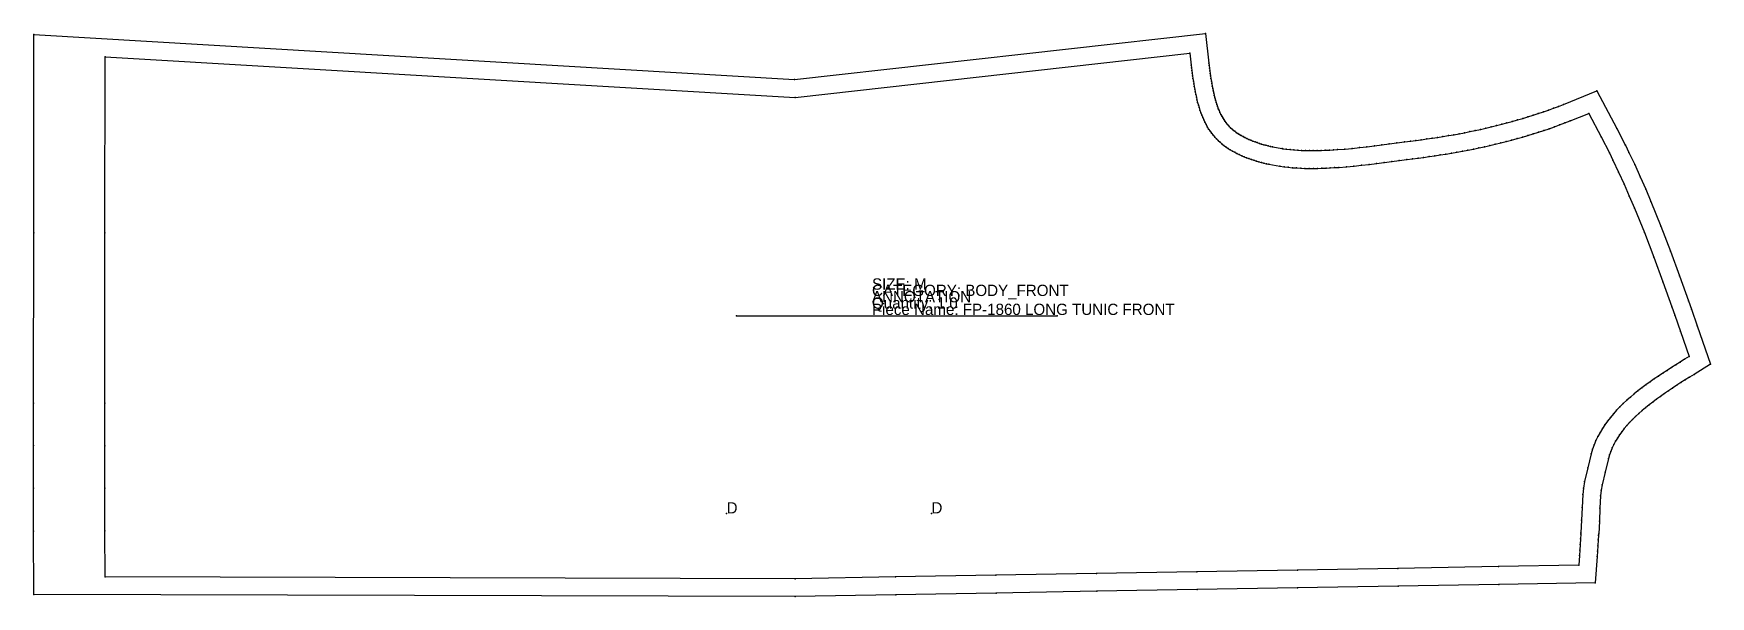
# Model space of a CAD drawing. Extents: x 0 to 219, y -94 to 1.
# Drawn here: x 181.96 to 219.02, y -93.7 to -81.24 of the extents above.
import ezdxf

# ---------------------------------------------------------------- set-up
doc = ezdxf.new("R2010")
doc.units = 0

# ---------------------------------------------------------------- blocks, each defined once
blk = doc.blocks.new('FP-1860 LONG TUNIC FRONT_M')
at = {"layer": '1'}
for points in [[(181.9666, -93.6556), (181.9613, -92.252), (181.9596, -91.303), (181.9596, -90.3589), (181.9605, -89.4181), (181.9631, -85.6529), (181.9647, -81.2669)], [(181.9647, -81.2669), (198.7799, -82.2588), (207.8619, -81.2414)], [(207.8619, -81.2414), (207.9377, -81.896), (207.9446, -81.9526), (207.9517, -82.01), (207.959, -82.0673), (207.9665, -82.1242), (207.9745, -82.1811), (207.9827, -82.2375), (207.9914, -82.2932), (208.0006, -82.3485), (208.0104, -82.4034), (208.0208, -82.458), (208.0317, -82.5116), (208.0433, -82.5642), (208.0555, -82.6159), (208.0686, -82.6667), (208.0823, -82.7167), (208.0969, -82.7657), (208.1121, -82.8131), (208.1282, -82.8592), (208.1453, -82.9045), (208.1629, -82.9479), (208.1814, -82.9898), (208.2009, -83.0307), (208.2212, -83.0699), (208.242, -83.107), (208.264, -83.143), (208.2867, -83.1773), (208.3104, -83.21), (208.3351, -83.2414), (208.3605, -83.2711), (208.3864, -83.2987), (208.4141, -83.3259), (208.4433, -83.3525), (208.4745, -83.3788), (208.507, -83.4042), (208.5413, -83.4291), (208.5774, -83.4537), (208.6144, -83.4771), (208.6533, -83.5001), (208.6934, -83.5224), (208.7348, -83.5439), (208.7773, -83.5646), (208.8213, -83.5846), (208.8659, -83.6038), (208.9113, -83.622), (208.9578, -83.6396), (209.0049, -83.6563), (209.0528, -83.6722), (209.1012, -83.6873), (209.1497, -83.7015), (209.1988, -83.7148), (209.2483, -83.7275), (209.2977, -83.7392), (209.3423, -83.7491), (209.5596, -83.7881), (209.568, -83.7896), (209.6468, -83.8003), (209.7305, -83.8096), (209.8148, -83.8174), (209.8994, -83.8234), (209.9852, -83.8279), (210.0715, -83.8309), (210.1581, -83.8325), (210.2453, -83.8327), (210.3333, -83.8317), (210.4215, -83.8295), (210.5102, -83.8262), (210.5995, -83.8219), (210.689, -83.8167), (210.7779, -83.8107), (210.9413, -83.7977), (211.1043, -83.7825), (211.2676, -83.7654), (211.4313, -83.7466), (211.5952, -83.7263), (211.7597, -83.7049), (211.9247, -83.6826), (212.0897, -83.6597), (212.2611, -83.6356), (212.2611, -83.6356), (212.3923, -83.6206), (212.5124, -83.6061), (212.6323, -83.5908), (212.752, -83.5746), (212.8718, -83.5575), (212.9912, -83.5395), (213.1106, -83.5206), (213.2298, -83.5008), (213.3487, -83.48), (213.4677, -83.4583), (213.5865, -83.4357), (213.7046, -83.4121), (213.8229, -83.3875), (213.9409, -83.362), (214.0583, -83.3355), (214.1757, -83.3078), (214.2929, -83.2792), (214.4094, -83.2497), (214.5256, -83.2191), (214.6417, -83.1873), (214.7573, -83.1546), (214.8724, -83.1208), (214.9872, -83.0859), (215.1016, -83.0499), (215.2154, -83.0128), (215.329, -82.9745), (215.4419, -82.9353), (215.5542, -82.8948), (215.6663, -82.8531), (215.7764, -82.8108), (216.5113, -82.5132)], [(216.5113, -82.5132), (216.9554, -83.3424), (217.1405, -83.7079), (217.1418, -83.7104), (217.2219, -83.8742), (217.3489, -84.1423), (217.472, -84.4126), (217.591, -84.684), (217.7068, -84.9573), (217.9283, -85.5034), (218.1389, -86.0536), (218.3408, -86.6046), (218.5378, -87.155), (218.6037, -87.3412), (218.6039, -87.3418), (218.7322, -87.7076), (219.0226, -88.5558)], [(219.0226, -88.5558), (218.6599, -88.7823), (218.5626, -88.8433), (218.4662, -88.9041), (218.371, -88.9647), (218.2769, -89.0254), (218.1842, -89.0862), (218.0928, -89.1473), (218.0031, -89.2086), (217.9155, -89.27), (217.8297, -89.332), (217.7461, -89.3944), (217.6649, -89.4572), (217.5862, -89.5206), (217.5102, -89.5845), (217.4369, -89.6492), (217.3667, -89.7142), (217.2996, -89.7801), (217.2356, -89.8466), (217.1751, -89.9139), (217.118, -89.9819), (217.0642, -90.0508), (217.0141, -90.1206), (216.9675, -90.1914), (216.9248, -90.2629), (216.8858, -90.3356), (216.8503, -90.4102), (216.8185, -90.4859), (216.7906, -90.5634), (216.767, -90.6407), (216.6954, -90.9439), (216.6261, -91.2296), (216.6071, -91.3481), (216.5946, -91.4738), (216.5806, -91.7446), (216.5666, -92.0314), (216.5519, -92.3114), (216.5501, -92.3434), (216.5501, -92.3442), (216.5442, -92.446), (216.5364, -92.5747), (216.5283, -92.6974), (216.5203, -92.8151), (216.4778, -93.3942)], [(216.4778, -93.3942), (214.3466, -93.4306), (214.3466, -93.4306), (212.119, -93.4688), (212.119, -93.4688), (209.8989, -93.5069), (209.8989, -93.5069), (207.6787, -93.545), (207.6787, -93.545), (205.4586, -93.5831), (205.4586, -93.5831), (203.2384, -93.6211), (203.2384, -93.6211), (201.0183, -93.6592), (201.0183, -93.6592), (198.7942, -93.6974), (198.7903, -93.6974), (181.9666, -93.6556)]]:
    blk.add_lwpolyline(points, dxfattribs=at)
at = {"layer": '13'}
for p in [(197.278, -91.8607), (201.8056, -91.8607)]:
    blk.add_point(p, dxfattribs=at)
at = {"layer": '14'}
for points in [[(183.54, -93.2658), (183.5361, -92.2476), (183.5344, -91.303), (183.5344, -90.3604), (183.5353, -89.4192), (183.5379, -85.6535), (183.5394, -81.7542)], [(183.5394, -81.7542), (198.7903, -82.6538), (207.516, -81.6763)], [(207.516, -81.6763), (207.5468, -81.9421), (207.5538, -82.0004), (207.5611, -82.0591), (207.5686, -82.1181), (207.5765, -82.1774), (207.5848, -82.2368), (207.5935, -82.2963), (207.6028, -82.3559), (207.6127, -82.4154), (207.6233, -82.4748), (207.6346, -82.5341), (207.6466, -82.5931), (207.6595, -82.6518), (207.6733, -82.7101), (207.6881, -82.7679), (207.7039, -82.8252), (207.7208, -82.882), (207.7388, -82.9381), (207.7581, -82.9934), (207.7786, -83.0479), (207.8004, -83.1016), (207.8237, -83.1543), (207.8484, -83.206), (207.8746, -83.2567), (207.9024, -83.3062), (207.9319, -83.3544), (207.963, -83.4014), (207.996, -83.447), (208.0307, -83.4912), (208.0673, -83.5339), (208.1046, -83.5737), (208.1435, -83.612), (208.1841, -83.6489), (208.2263, -83.6844), (208.2699, -83.7186), (208.315, -83.7513), (208.3613, -83.7828), (208.4088, -83.8129), (208.4575, -83.8417), (208.5072, -83.8693), (208.5579, -83.8956), (208.6094, -83.9207), (208.6618, -83.9446), (208.7148, -83.9674), (208.7684, -83.9889), (208.8226, -84.0094), (208.8772, -84.0287), (208.9322, -84.047), (208.9875, -84.0642), (209.0429, -84.0804), (209.0985, -84.0955), (209.154, -84.1097), (209.2095, -84.1229), (209.2649, -84.1352), (209.5069, -84.1786), (209.5069, -84.1786), (209.5986, -84.191), (209.6906, -84.2013), (209.7828, -84.2098), (209.8753, -84.2164), (209.9681, -84.2212), (210.061, -84.2245), (210.1541, -84.2262), (210.2472, -84.2264), (210.3405, -84.2253), (210.4338, -84.223), (210.5271, -84.2195), (210.6204, -84.215), (210.7137, -84.2096), (210.8068, -84.2033), (210.9752, -84.1899), (211.1431, -84.1743), (211.3107, -84.1567), (211.4779, -84.1375), (211.6448, -84.1169), (211.8115, -84.0952), (211.9781, -84.0727), (212.1446, -84.0496), (212.311, -84.0262), (212.311, -84.0262), (212.4383, -84.0116), (212.561, -83.9968), (212.6837, -83.9811), (212.8063, -83.9645), (212.9289, -83.947), (213.0513, -83.9286), (213.1737, -83.9092), (213.2959, -83.8889), (213.418, -83.8676), (213.54, -83.8453), (213.6618, -83.8221), (213.7833, -83.7979), (213.9047, -83.7726), (214.0259, -83.7464), (214.1468, -83.7191), (214.2675, -83.6907), (214.3879, -83.6613), (214.508, -83.6309), (214.6278, -83.5993), (214.7473, -83.5666), (214.8664, -83.5329), (214.9852, -83.498), (215.1036, -83.462), (215.2217, -83.4248), (215.3393, -83.3865), (215.4565, -83.347), (215.5733, -83.3064), (215.6896, -83.2645), (215.8055, -83.2214), (215.9209, -83.1771), (216.3313, -83.0109)], [(216.3313, -83.0109), (216.6063, -83.5243), (216.7881, -83.8833), (216.7881, -83.8833), (216.8672, -84.045), (216.9919, -84.3082), (217.1126, -84.5732), (217.2295, -84.8399), (217.3432, -85.1081), (217.562, -85.6478), (217.7703, -86.1917), (217.9707, -86.7386), (218.1669, -87.287), (218.2324, -87.472), (218.2324, -87.472), (218.3602, -87.8365), (218.5489, -88.3875)], [(218.5489, -88.3875), (218.4509, -88.4487), (218.3531, -88.51), (218.2556, -88.5715), (218.1586, -88.6332), (218.0623, -88.6954), (217.9669, -88.7579), (217.8724, -88.8211), (217.7791, -88.8848), (217.6871, -88.9493), (217.5967, -89.0147), (217.5079, -89.0809), (217.421, -89.1482), (217.336, -89.2166), (217.2533, -89.2862), (217.1729, -89.3571), (217.095, -89.4293), (217.0198, -89.5031), (216.9474, -89.5784), (216.878, -89.6555), (216.8119, -89.7342), (216.749, -89.8149), (216.6897, -89.8975), (216.634, -89.9821), (216.5822, -90.0688), (216.5345, -90.1578), (216.4909, -90.2492), (216.4516, -90.3429), (216.4169, -90.4392), (216.3868, -90.538), (216.3126, -90.8522), (216.2399, -91.1518), (216.2165, -91.2973), (216.2019, -91.4442), (216.1874, -91.7248), (216.1734, -92.0115), (216.1588, -92.2903), (216.1571, -92.3212), (216.1571, -92.3212), (216.1512, -92.4227), (216.1435, -92.5498), (216.1355, -92.6711), (216.1276, -92.7873), (216.1115, -93.0067)], [(216.1115, -93.0067), (214.3399, -93.037), (214.3399, -93.037), (212.1123, -93.0752), (212.1123, -93.0752), (209.8922, -93.1133), (209.8922, -93.1133), (207.672, -93.1514), (207.672, -93.1514), (205.4519, -93.1895), (205.4519, -93.1895), (203.2317, -93.2275), (203.2317, -93.2275), (201.0116, -93.2656), (201.0116, -93.2656), (198.7914, -93.3037), (198.7914, -93.3037), (183.54, -93.2658)]]:
    blk.add_lwpolyline(points, dxfattribs=at)
at = {"layer": '2'}
for p in [(181.9647, -81.2669), (181.9647, -81.2669), (207.8619, -81.2414), (207.8619, -81.2414), (183.5394, -81.7542), (183.5394, -81.7542), (207.516, -81.6763), (207.516, -81.6763), (198.7799, -82.2588), (216.5113, -82.5132), (216.5113, -82.5132), (198.7903, -82.6538), (216.3313, -83.0109), (216.3313, -83.0109), (212.2611, -83.6356), (212.2611, -83.6356), (212.311, -84.0262), (212.311, -84.0262), (216.7881, -83.8833), (209.5069, -84.1786), (197.4983, -87.49), (204.5849, -87.49), (218.2324, -87.472), (218.5489, -88.3875), (218.5489, -88.3875), (219.0226, -88.5558), (219.0226, -88.5558), (197.278, -91.8607), (201.8056, -91.8607), (216.1571, -92.3212), (216.1115, -93.0067), (216.1115, -93.0067), (183.54, -93.2658), (183.54, -93.2658), (198.7914, -93.3037), (198.7914, -93.3037), (201.0116, -93.2656), (201.0116, -93.2656), (203.2317, -93.2275), (203.2317, -93.2275), (205.4519, -93.1895), (205.4519, -93.1895), (207.672, -93.1514), (207.672, -93.1514), (209.8922, -93.1133), (209.8922, -93.1133), (212.1123, -93.0752), (212.1123, -93.0752), (214.3399, -93.037), (214.3399, -93.037), (216.4778, -93.3942), (216.4778, -93.3942), (181.9666, -93.6556), (181.9666, -93.6556), (198.7942, -93.6974), (201.0183, -93.6592), (201.0183, -93.6592), (203.2384, -93.6211), (203.2384, -93.6211), (205.4586, -93.5831), (205.4586, -93.5831), (207.6787, -93.545), (207.6787, -93.545), (209.8989, -93.5069), (209.8989, -93.5069), (212.119, -93.4688), (212.119, -93.4688), (214.3466, -93.4306), (214.3466, -93.4306)]:
    blk.add_point(p, dxfattribs=at)
at = {"layer": '3'}
for p in [(207.9377, -81.896), (207.5468, -81.9421), (207.5538, -82.0004), (207.5611, -82.0591), (207.5686, -82.1181), (207.5765, -82.1774), (207.5848, -82.2368), (207.9446, -81.9526), (207.9517, -82.01), (207.959, -82.0673), (207.9665, -82.1242), (207.9745, -82.1811), (207.9827, -82.2375), (207.5935, -82.2963), (207.6028, -82.3559), (207.6127, -82.4154), (207.6233, -82.4748), (207.6346, -82.5341), (207.6466, -82.5931), (207.9914, -82.2932), (208.0006, -82.3485), (208.0104, -82.4034), (208.0208, -82.458), (208.0317, -82.5116), (208.0433, -82.5642), (208.0555, -82.6159), (207.6595, -82.6518), (207.6733, -82.7101), (207.6881, -82.7679), (207.7039, -82.8252), (207.7208, -82.882), (207.7388, -82.9381), (207.7581, -82.9934), (208.0686, -82.6667), (208.0823, -82.7167), (208.0969, -82.7657), (208.1121, -82.8131), (208.1282, -82.8592), (208.1453, -82.9045), (208.1629, -82.9479), (208.1814, -82.9898), (215.2154, -83.0128), (215.329, -82.9745), (215.4419, -82.9353), (215.5542, -82.8948), (215.6663, -82.8531), (215.7764, -82.8108), (207.7786, -83.0479), (207.8004, -83.1016), (207.8237, -83.1543), (207.8484, -83.206), (207.8746, -83.2567), (207.9024, -83.3062), (207.9319, -83.3544), (208.2009, -83.0307), (208.2212, -83.0699), (208.242, -83.107), (208.264, -83.143), (208.2867, -83.1773), (208.3104, -83.21), (208.3351, -83.2414), (208.3605, -83.2711), (208.3864, -83.2987), (208.4141, -83.3259), (208.4433, -83.3525), (208.4745, -83.3788), (213.8229, -83.3875), (213.9409, -83.362), (214.0583, -83.3355), (214.1757, -83.3078), (214.2929, -83.2792), (214.4094, -83.2497), (214.5256, -83.2191), (214.6417, -83.1873), (214.7573, -83.1546), (214.8724, -83.1208), (214.9872, -83.0859), (215.1016, -83.0499), (215.3393, -83.3865), (215.4565, -83.347), (215.5733, -83.3064), (215.6896, -83.2645), (215.8055, -83.2214), (215.9209, -83.1771), (216.9554, -83.3424), (207.963, -83.4014), (207.996, -83.447), (208.0307, -83.4912), (208.0673, -83.5339), (208.1046, -83.5737), (208.1435, -83.612), (208.1841, -83.6489), (208.2263, -83.6844), (208.2699, -83.7186), (208.315, -83.7513), (208.507, -83.4042), (208.5413, -83.4291), (208.5774, -83.4537), (208.6144, -83.4771), (208.6533, -83.5001), (208.6934, -83.5224), (208.7348, -83.5439), (208.7773, -83.5646), (208.8213, -83.5846), (208.8659, -83.6038), (208.9113, -83.622), (208.9578, -83.6396), (209.0049, -83.6563), (209.0528, -83.6722), (209.1012, -83.6873), (209.1497, -83.7015), (209.1988, -83.7148), (209.2483, -83.7275), (209.2977, -83.7392), (209.3423, -83.7491), (211.4313, -83.7466), (211.5952, -83.7263), (211.7597, -83.7049), (211.9247, -83.6826), (212.0897, -83.6597), (212.3923, -83.6206), (212.5124, -83.6061), (212.6323, -83.5908), (212.752, -83.5746), (212.8718, -83.5575), (212.9912, -83.5395), (213.1106, -83.5206), (213.2298, -83.5008), (213.3487, -83.48), (213.4677, -83.4583), (213.5865, -83.4357), (213.7046, -83.4121), (214.0259, -83.7464), (214.1468, -83.7191), (214.2675, -83.6907), (214.3879, -83.6613), (214.508, -83.6309), (214.6278, -83.5993), (214.7473, -83.5666), (214.8664, -83.5329), (214.9852, -83.498), (215.1036, -83.462), (215.2217, -83.4248), (216.6063, -83.5243), (217.1405, -83.7079), (217.1418, -83.7104), (208.3613, -83.7828), (208.4088, -83.8129), (208.4575, -83.8417), (208.5072, -83.8693), (208.5579, -83.8956), (208.6094, -83.9207), (208.6618, -83.9446), (208.7148, -83.9674), (208.7684, -83.9889), (208.8226, -84.0094), (208.8772, -84.0287), (208.9322, -84.047), (208.9875, -84.0642), (209.0429, -84.0804), (209.0985, -84.0955), (209.154, -84.1097), (209.2095, -84.1229), (209.5596, -83.7881), (209.568, -83.7896), (209.6468, -83.8003), (209.7305, -83.8096), (209.8148, -83.8174), (209.8994, -83.8234), (209.9852, -83.8279), (210.0715, -83.8309), (210.1581, -83.8325), (210.2453, -83.8327), (210.3333, -83.8317), (210.4215, -83.8295), (210.5102, -83.8262), (210.5995, -83.8219), (210.689, -83.8167), (210.7779, -83.8107), (210.9413, -83.7977), (211.1043, -83.7825), (211.2676, -83.7654), (211.6448, -84.1169), (211.8115, -84.0952), (211.9781, -84.0727), (212.1446, -84.0496), (212.4383, -84.0116), (212.561, -83.9968), (212.6837, -83.9811), (212.8063, -83.9645), (212.9289, -83.947), (213.0513, -83.9286), (213.1737, -83.9092), (213.2959, -83.8889), (213.418, -83.8676), (213.54, -83.8453), (213.6618, -83.8221), (213.7833, -83.7979), (213.9047, -83.7726), (216.7881, -83.8833), (216.8672, -84.045), (217.2219, -83.8742), (209.2649, -84.1352), (209.5069, -84.1786), (209.5986, -84.191), (209.6906, -84.2013), (209.7828, -84.2098), (209.8753, -84.2164), (209.9681, -84.2212), (210.061, -84.2245), (210.1541, -84.2262), (210.2472, -84.2264), (210.3405, -84.2253), (210.4338, -84.223), (210.5271, -84.2195), (210.6204, -84.215), (210.7137, -84.2096), (210.8068, -84.2033), (210.9752, -84.1899), (211.1431, -84.1743), (211.3107, -84.1567), (211.4779, -84.1375), (216.9919, -84.3082), (217.3489, -84.1423), (217.472, -84.4126), (217.1126, -84.5732), (217.2295, -84.8399), (217.591, -84.684), (217.3432, -85.1081), (217.7068, -84.9573), (217.9283, -85.5034), (181.9631, -85.6529), (183.5379, -85.6535), (217.562, -85.6478), (217.7703, -86.1917), (218.1389, -86.0536), (218.3408, -86.6046), (217.9707, -86.7386), (218.1669, -87.287), (218.5378, -87.155), (218.6037, -87.3412), (218.6039, -87.3418), (218.2324, -87.472), (218.3602, -87.8365), (218.7322, -87.7076), (218.2556, -88.5715), (218.3531, -88.51), (218.4509, -88.4487), (217.6871, -88.9493), (217.7791, -88.8848), (217.8724, -88.8211), (217.9669, -88.7579), (218.0623, -88.6954), (218.1586, -88.6332), (218.4662, -88.9041), (218.5626, -88.8433), (218.6599, -88.7823), (217.2533, -89.2862), (217.336, -89.2166), (217.421, -89.1482), (217.5079, -89.0809), (217.5967, -89.0147), (217.9155, -89.27), (218.0031, -89.2086), (218.0928, -89.1473), (218.1842, -89.0862), (218.2769, -89.0254), (218.371, -88.9647), (181.9605, -89.4181), (183.5353, -89.4192), (216.878, -89.6555), (216.9474, -89.5784), (217.0198, -89.5031), (217.095, -89.4293), (217.1729, -89.3571), (217.4369, -89.6492), (217.5102, -89.5845), (217.5862, -89.5206), (217.6649, -89.4572), (217.7461, -89.3944), (217.8297, -89.332), (216.634, -89.9821), (216.6897, -89.8975), (216.749, -89.8149), (216.8119, -89.7342), (217.0642, -90.0508), (217.118, -89.9819), (217.1751, -89.9139), (217.2356, -89.8466), (217.2996, -89.7801), (217.3667, -89.7142), (181.9596, -90.3589), (183.5344, -90.3604), (216.4516, -90.3429), (216.4909, -90.2492), (216.5345, -90.1578), (216.5822, -90.0688), (216.8503, -90.4102), (216.8858, -90.3356), (216.9248, -90.2629), (216.9675, -90.1914), (217.0141, -90.1206), (216.3868, -90.538), (216.4169, -90.4392), (216.767, -90.6407), (216.7906, -90.5634), (216.8185, -90.4859), (216.2399, -91.1518), (216.3126, -90.8522), (216.6954, -90.9439), (181.9596, -91.303), (183.5344, -91.303), (216.2019, -91.4442), (216.2165, -91.2973), (216.5946, -91.4738), (216.6071, -91.3481), (216.6261, -91.2296), (216.1874, -91.7248), (216.5806, -91.7446), (181.9613, -92.252), (183.5361, -92.2476), (216.1734, -92.0115), (216.5666, -92.0314), (216.1435, -92.5498), (216.1512, -92.4227), (216.1571, -92.3212), (216.1588, -92.2903), (216.5364, -92.5747), (216.5442, -92.446), (216.5501, -92.3434), (216.5501, -92.3442), (216.5519, -92.3114), (216.1276, -92.7873), (216.1355, -92.6711), (216.5203, -92.8151), (216.5283, -92.6974), (198.7903, -93.6974)]:
    blk.add_point(p, dxfattribs=at)
at = {"layer": '5'}
blk.add_line((197.4983, -87.49), (204.5849, -87.49), dxfattribs=at)
at = {"layer": '7'}
blk.add_line((197.4983, -87.49), (204.5849, -87.49), dxfattribs=at)
at = {"layer": '84'}
for points in [[(181.9666, -93.6556), (181.9613, -92.252), (181.9596, -91.303), (181.9596, -90.3589), (181.9605, -89.4181), (181.9631, -85.6529), (181.9647, -81.2669)], [(181.9647, -81.2669), (198.7799, -82.2588), (207.8619, -81.2414)], [(207.8619, -81.2414), (207.9377, -81.896), (207.9446, -81.9526), (207.9517, -82.01), (207.959, -82.0673), (207.9665, -82.1242), (207.9745, -82.1811), (207.9827, -82.2375), (207.9914, -82.2932), (208.0006, -82.3485), (208.0104, -82.4034), (208.0208, -82.458), (208.0317, -82.5116), (208.0433, -82.5642), (208.0555, -82.6159), (208.0686, -82.6667), (208.0823, -82.7167), (208.0969, -82.7657), (208.1121, -82.8131), (208.1282, -82.8592), (208.1453, -82.9045), (208.1629, -82.9479), (208.1814, -82.9898), (208.2009, -83.0307), (208.2212, -83.0699), (208.242, -83.107), (208.264, -83.143), (208.2867, -83.1773), (208.3104, -83.21), (208.3351, -83.2414), (208.3605, -83.2711), (208.3864, -83.2987), (208.4141, -83.3259), (208.4433, -83.3525), (208.4745, -83.3788), (208.507, -83.4042), (208.5413, -83.4291), (208.5774, -83.4537), (208.6144, -83.4771), (208.6533, -83.5001), (208.6934, -83.5224), (208.7348, -83.5439), (208.7773, -83.5646), (208.8213, -83.5846), (208.8659, -83.6038), (208.9113, -83.622), (208.9578, -83.6396), (209.0049, -83.6563), (209.0528, -83.6722), (209.1012, -83.6873), (209.1497, -83.7015), (209.1988, -83.7148), (209.2483, -83.7275), (209.2977, -83.7392), (209.3423, -83.7491), (209.5596, -83.7881), (209.568, -83.7896), (209.6468, -83.8003), (209.7305, -83.8096), (209.8148, -83.8174), (209.8994, -83.8234), (209.9852, -83.8279), (210.0715, -83.8309), (210.1581, -83.8325), (210.2453, -83.8327), (210.3333, -83.8317), (210.4215, -83.8295), (210.5102, -83.8262), (210.5995, -83.8219), (210.689, -83.8167), (210.7779, -83.8107), (210.9413, -83.7977), (211.1043, -83.7825), (211.2676, -83.7654), (211.4313, -83.7466), (211.5952, -83.7263), (211.7597, -83.7049), (211.9247, -83.6826), (212.0897, -83.6597), (212.2611, -83.6356), (212.2611, -83.6356), (212.3923, -83.6206), (212.5124, -83.6061), (212.6323, -83.5908), (212.752, -83.5746), (212.8718, -83.5575), (212.9912, -83.5395), (213.1106, -83.5206), (213.2298, -83.5008), (213.3487, -83.48), (213.4677, -83.4583), (213.5865, -83.4357), (213.7046, -83.4121), (213.8229, -83.3875), (213.9409, -83.362), (214.0583, -83.3355), (214.1757, -83.3078), (214.2929, -83.2792), (214.4094, -83.2497), (214.5256, -83.2191), (214.6417, -83.1873), (214.7573, -83.1546), (214.8724, -83.1208), (214.9872, -83.0859), (215.1016, -83.0499), (215.2154, -83.0128), (215.329, -82.9745), (215.4419, -82.9353), (215.5542, -82.8948), (215.6663, -82.8531), (215.7764, -82.8108), (216.5113, -82.5132)], [(216.5113, -82.5132), (216.9554, -83.3424), (217.1405, -83.7079), (217.1418, -83.7104), (217.2219, -83.8742), (217.3489, -84.1423), (217.472, -84.4126), (217.591, -84.684), (217.7068, -84.9573), (217.9283, -85.5034), (218.1389, -86.0536), (218.3408, -86.6046), (218.5378, -87.155), (218.6037, -87.3412), (218.6039, -87.3418), (218.7322, -87.7076), (219.0226, -88.5558)], [(219.0226, -88.5558), (218.6599, -88.7823), (218.5626, -88.8433), (218.4662, -88.9041), (218.371, -88.9647), (218.2769, -89.0254), (218.1842, -89.0862), (218.0928, -89.1473), (218.0031, -89.2086), (217.9155, -89.27), (217.8297, -89.332), (217.7461, -89.3944), (217.6649, -89.4572), (217.5862, -89.5206), (217.5102, -89.5845), (217.4369, -89.6492), (217.3667, -89.7142), (217.2996, -89.7801), (217.2356, -89.8466), (217.1751, -89.9139), (217.118, -89.9819), (217.0642, -90.0508), (217.0141, -90.1206), (216.9675, -90.1914), (216.9248, -90.2629), (216.8858, -90.3356), (216.8503, -90.4102), (216.8185, -90.4859), (216.7906, -90.5634), (216.767, -90.6407), (216.6954, -90.9439), (216.6261, -91.2296), (216.6071, -91.3481), (216.5946, -91.4738), (216.5806, -91.7446), (216.5666, -92.0314), (216.5519, -92.3114), (216.5501, -92.3434), (216.5501, -92.3442), (216.5442, -92.446), (216.5364, -92.5747), (216.5283, -92.6974), (216.5203, -92.8151), (216.4778, -93.3942)], [(216.4778, -93.3942), (214.3466, -93.4306), (214.3466, -93.4306), (212.119, -93.4688), (212.119, -93.4688), (209.8989, -93.5069), (209.8989, -93.5069), (207.6787, -93.545), (207.6787, -93.545), (205.4586, -93.5831), (205.4586, -93.5831), (203.2384, -93.6211), (203.2384, -93.6211), (201.0183, -93.6592), (201.0183, -93.6592), (198.7942, -93.6974), (198.7903, -93.6974), (181.9666, -93.6556)]]:
    blk.add_lwpolyline(points, dxfattribs=at)
at = {"layer": '87'}
for points in [[(183.54, -93.2658), (183.5361, -92.2476), (183.5344, -91.303), (183.5344, -90.3604), (183.5353, -89.4192), (183.5379, -85.6535), (183.5394, -81.7542)], [(183.5394, -81.7542), (198.7903, -82.6538), (207.516, -81.6763)], [(207.516, -81.6763), (207.5468, -81.9421), (207.5538, -82.0004), (207.5611, -82.0591), (207.5686, -82.1181), (207.5765, -82.1774), (207.5848, -82.2368), (207.5935, -82.2963), (207.6028, -82.3559), (207.6127, -82.4154), (207.6233, -82.4748), (207.6346, -82.5341), (207.6466, -82.5931), (207.6595, -82.6518), (207.6733, -82.7101), (207.6881, -82.7679), (207.7039, -82.8252), (207.7208, -82.882), (207.7388, -82.9381), (207.7581, -82.9934), (207.7786, -83.0479), (207.8004, -83.1016), (207.8237, -83.1543), (207.8484, -83.206), (207.8746, -83.2567), (207.9024, -83.3062), (207.9319, -83.3544), (207.963, -83.4014), (207.996, -83.447), (208.0307, -83.4912), (208.0673, -83.5339), (208.1046, -83.5737), (208.1435, -83.612), (208.1841, -83.6489), (208.2263, -83.6844), (208.2699, -83.7186), (208.315, -83.7513), (208.3613, -83.7828), (208.4088, -83.8129), (208.4575, -83.8417), (208.5072, -83.8693), (208.5579, -83.8956), (208.6094, -83.9207), (208.6618, -83.9446), (208.7148, -83.9674), (208.7684, -83.9889), (208.8226, -84.0094), (208.8772, -84.0287), (208.9322, -84.047), (208.9875, -84.0642), (209.0429, -84.0804), (209.0985, -84.0955), (209.154, -84.1097), (209.2095, -84.1229), (209.2649, -84.1352), (209.5069, -84.1786), (209.5069, -84.1786), (209.5986, -84.191), (209.6906, -84.2013), (209.7828, -84.2098), (209.8753, -84.2164), (209.9681, -84.2212), (210.061, -84.2245), (210.1541, -84.2262), (210.2472, -84.2264), (210.3405, -84.2253), (210.4338, -84.223), (210.5271, -84.2195), (210.6204, -84.215), (210.7137, -84.2096), (210.8068, -84.2033), (210.9752, -84.1899), (211.1431, -84.1743), (211.3107, -84.1567), (211.4779, -84.1375), (211.6448, -84.1169), (211.8115, -84.0952), (211.9781, -84.0727), (212.1446, -84.0496), (212.311, -84.0262), (212.311, -84.0262), (212.4383, -84.0116), (212.561, -83.9968), (212.6837, -83.9811), (212.8063, -83.9645), (212.9289, -83.947), (213.0513, -83.9286), (213.1737, -83.9092), (213.2959, -83.8889), (213.418, -83.8676), (213.54, -83.8453), (213.6618, -83.8221), (213.7833, -83.7979), (213.9047, -83.7726), (214.0259, -83.7464), (214.1468, -83.7191), (214.2675, -83.6907), (214.3879, -83.6613), (214.508, -83.6309), (214.6278, -83.5993), (214.7473, -83.5666), (214.8664, -83.5329), (214.9852, -83.498), (215.1036, -83.462), (215.2217, -83.4248), (215.3393, -83.3865), (215.4565, -83.347), (215.5733, -83.3064), (215.6896, -83.2645), (215.8055, -83.2214), (215.9209, -83.1771), (216.3313, -83.0109)], [(216.3313, -83.0109), (216.6063, -83.5243), (216.7881, -83.8833), (216.7881, -83.8833), (216.8672, -84.045), (216.9919, -84.3082), (217.1126, -84.5732), (217.2295, -84.8399), (217.3432, -85.1081), (217.562, -85.6478), (217.7703, -86.1917), (217.9707, -86.7386), (218.1669, -87.287), (218.2324, -87.472), (218.2324, -87.472), (218.3602, -87.8365), (218.5489, -88.3875)], [(218.5489, -88.3875), (218.4509, -88.4487), (218.3531, -88.51), (218.2556, -88.5715), (218.1586, -88.6332), (218.0623, -88.6954), (217.9669, -88.7579), (217.8724, -88.8211), (217.7791, -88.8848), (217.6871, -88.9493), (217.5967, -89.0147), (217.5079, -89.0809), (217.421, -89.1482), (217.336, -89.2166), (217.2533, -89.2862), (217.1729, -89.3571), (217.095, -89.4293), (217.0198, -89.5031), (216.9474, -89.5784), (216.878, -89.6555), (216.8119, -89.7342), (216.749, -89.8149), (216.6897, -89.8975), (216.634, -89.9821), (216.5822, -90.0688), (216.5345, -90.1578), (216.4909, -90.2492), (216.4516, -90.3429), (216.4169, -90.4392), (216.3868, -90.538), (216.3126, -90.8522), (216.2399, -91.1518), (216.2165, -91.2973), (216.2019, -91.4442), (216.1874, -91.7248), (216.1734, -92.0115), (216.1588, -92.2903), (216.1571, -92.3212), (216.1571, -92.3212), (216.1512, -92.4227), (216.1435, -92.5498), (216.1355, -92.6711), (216.1276, -92.7873), (216.1115, -93.0067)], [(216.1115, -93.0067), (214.3399, -93.037), (214.3399, -93.037), (212.1123, -93.0752), (212.1123, -93.0752), (209.8922, -93.1133), (209.8922, -93.1133), (207.672, -93.1514), (207.672, -93.1514), (205.4519, -93.1895), (205.4519, -93.1895), (203.2317, -93.2275), (203.2317, -93.2275), (201.0116, -93.2656), (201.0116, -93.2656), (198.7914, -93.3037), (198.7914, -93.3037), (183.54, -93.2658)]]:
    blk.add_lwpolyline(points, dxfattribs=at)
at = {"layer": '1'}
for s, p in [('SIZE: M', (200.4911, -86.9094)), ('ANNOTATION', (200.4911, -87.1894)), ('Quantity: 1,0', (200.4911, -87.3294)), ('CATEGORY: BODY_FRONT', (200.4911, -87.0494)), ('Piece Name: FP-1860 LONG TUNIC FRONT', (200.4911, -87.4694))]:
    blk.add_text(s, height=0.25, dxfattribs=at).set_placement(p)
at = {"layer": '13'}
for p in [(197.278, -91.8607), (201.8056, -91.8607)]:
    blk.add_text('D', height=0.25, dxfattribs=at).set_placement(p)

msp = doc.modelspace()

# ---------------------------------------------------------------- block references
at = {"layer": '1'}
msp.add_blockref('FP-1860 LONG TUNIC FRONT_M', (0, 0), dxfattribs=at)

doc.saveas('drawing.dxf')
